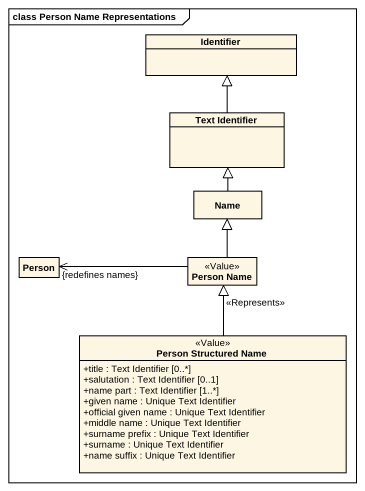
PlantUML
@startuml
mainframe class Person Name Representations
hide circle
hide empty members
skinparam classAttributeIconSize 0
class Identifier
class "Text Identifier" as Text_Identifier
class Name
class "Person" as Person_
class "Person Name" as Person_Name <<Value>>
class "Person Structured Name" as Person_Structured_Name <<Value>> {
  +title : Text Identifier [0..*]
  +salutation : Text Identifier [0..1]
  +name part : Text Identifier [1..*]
  +given name : Unique Text Identifier
  +official given name : Unique Text Identifier
  +middle name : Unique Text Identifier
  +surname prefix : Unique Text Identifier
  +surname : Unique Text Identifier
  +name suffix : Unique Text Identifier
}
Text_Identifier -up-|> Identifier
Name -up-|> Text_Identifier
Person_Name -up-|> Name
Person_Name -left-> "{redefines names}" Person_
Person_Structured_Name -up-|> Person_Name : <<Represents>>
@enduml
